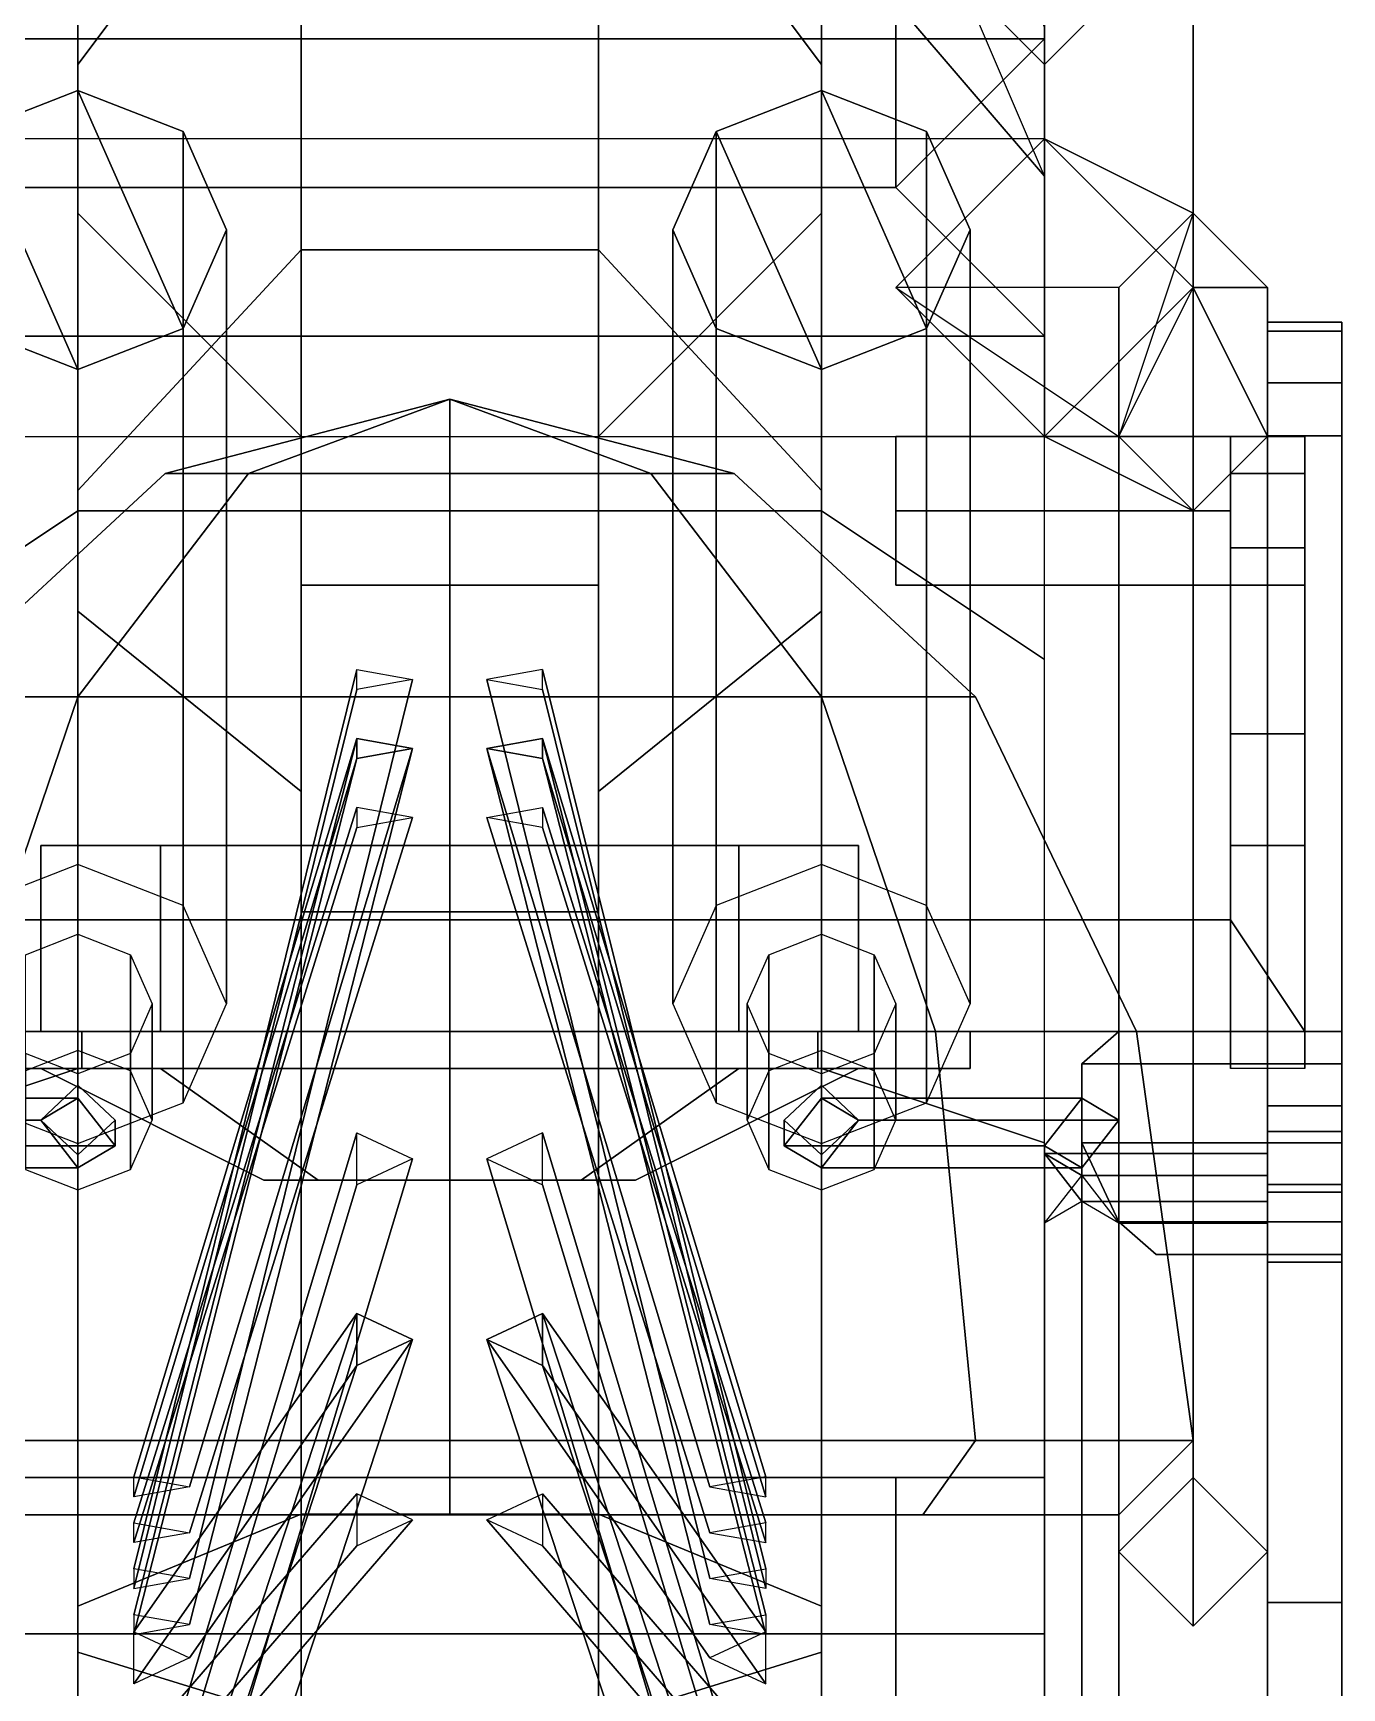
# Model space of a CAD drawing. Header units: millimetres. Extents: x -0.4 to 1.4, y -1.1 to 10.8.
# Drawn here: x -0.056 to 0.12, y -0.6483 to -0.4258 of the extents above; entities that cross this region are included whole.
import ezdxf

# ---------------------------------------------------------------- set-up
doc = ezdxf.new("R2010")
doc.units = ezdxf.units.MM
doc.layers.add('wheels', color=2, linetype='Continuous')

msp = doc.modelspace()

# ---------------------------------------------------------------- linework, layer by layer
for points in [[(-0.05, -0.355, 0.235), (-0.05, -0.375, 0.18), (-0.08, -0.445, 0.225), (-0.08, -0.425, 0.27)], [(0.05, -0.375, 0.18), (0.05, -0.355, 0.235), (0.08, -0.425, 0.27), (0.08, -0.445, 0.225)], [(-0.05, -0.41, 0.525), (-0.05, -0.365, 0.445), (-0.08, -0.415, 0.445), (-0.08, -0.445, 0.515)], [(0.05, -0.365, 0.445), (0.05, -0.41, 0.525), (0.08, -0.445, 0.515), (0.08, -0.415, 0.445)], [(0.08, -0.42654, 0.825), (0.06, -0.44654, 0.825), (0.06, -0.41, 0.92), (0.08, -0.39, 0.92)], [(0.06, -0.41, 0.92), (0.08, -0.43, 0.92), (0.1, -0.41, 0.92), (0.08, -0.39, 0.92)], [(0.1, -0.46, 0.79), (0.08, -0.44, 0.79), (0.08, -0.39, 0.92), (0.1, -0.41, 0.92)], [(-0.05, -0.49, 0.61), (-0.05, -0.41, 0.525), (-0.08, -0.445, 0.515), (-0.08, -0.51, 0.59)], [(-0.05, -0.41, 0.525), (-0.05, -0.49, 0.61), (0.05, -0.49, 0.61), (0.05, -0.41, 0.525)], [(0.05, -0.41, 0.525), (0.05, -0.49, 0.61), (0.08, -0.51, 0.59), (0.08, -0.445, 0.515)], [(0.06, -0.44654, 0.825), (0.08, -0.46654, 0.825), (0.08, -0.43, 0.92), (0.06, -0.41, 0.92)], [(0.08, -0.48, 0.79), (0.1, -0.46, 0.79), (0.1, -0.41, 0.92), (0.08, -0.43, 0.92)], [(-0.08, -0.42654, 0.825), (-0.06, -0.44654, 0.825), (0.06, -0.44654, 0.825), (0.08, -0.42654, 0.825)], [(-0.08, -0.44, 0.79), (-0.08, -0.42654, 0.825), (0.08, -0.42654, 0.825), (0.08, -0.44, 0.79)], [(-0.05, -0.53757, 0.67681), (-0.06414, -0.54306, 0.67885), (-0.06414, -0.43898, 0.96021), (-0.05, -0.43348, 0.95818)], [(-0.06414, -0.43898, 0.96021), (-0.05, -0.471, 0.97206), (-0.03586, -0.46551, 0.97003), (-0.05, -0.43348, 0.95818)], [(-0.03586, -0.54306, 0.67885), (-0.05, -0.53757, 0.67681), (-0.05, -0.43348, 0.95818), (-0.03586, -0.43898, 0.96021)], [(-0.05, -0.43348, 0.95818), (-0.03586, -0.46551, 0.97003), (-0.03, -0.45224, 0.96512), (-0.03586, -0.43898, 0.96021)], [(0.05, -0.53757, 0.67681), (0.03586, -0.54306, 0.67885), (0.03586, -0.43898, 0.96021), (0.05, -0.43348, 0.95818)], [(0.03586, -0.43898, 0.96021), (0.05, -0.471, 0.97206), (0.06414, -0.46551, 0.97003), (0.05, -0.43348, 0.95818)], [(0.06414, -0.54306, 0.67885), (0.05, -0.53757, 0.67681), (0.05, -0.43348, 0.95818), (0.06414, -0.43898, 0.96021)], [(0.05, -0.43348, 0.95818), (0.06414, -0.46551, 0.97003), (0.07, -0.45224, 0.96512), (0.06414, -0.43898, 0.96021)], [(-0.07, -0.45224, 0.96512), (-0.06414, -0.46551, 0.97003), (-0.05, -0.471, 0.97206), (-0.06414, -0.43898, 0.96021)], [(-0.03, -0.55632, 0.68375), (-0.03586, -0.54306, 0.67885), (-0.03586, -0.43898, 0.96021), (-0.03, -0.45224, 0.96512)], [(0.03586, -0.54306, 0.67885), (0.03, -0.55632, 0.68375), (0.03, -0.45224, 0.96512), (0.03586, -0.43898, 0.96021)], [(0.03, -0.45224, 0.96512), (0.03586, -0.46551, 0.97003), (0.05, -0.471, 0.97206), (0.03586, -0.43898, 0.96021)], [(0.1, -0.45, 0.75), (0.09, -0.46, 0.76), (0.06, -0.46, 0.79), (0.08, -0.44, 0.79)], [(0.07, -0.55632, 0.68375), (0.06414, -0.54306, 0.67885), (0.06414, -0.43898, 0.96021), (0.07, -0.45224, 0.96512)], [(0.11, -0.46, 0.76), (0.1, -0.45, 0.75), (0.08, -0.44, 0.79), (0.1, -0.46, 0.79)], [(-0.06, -0.44654, 0.825), (-0.08, -0.46654, 0.825), (0.08, -0.46654, 0.825), (0.06, -0.44654, 0.825)], [(0.1, -0.62, 0.3), (0.09, -0.63, 0.3), (0.09, -0.46, 0.76), (0.1, -0.45, 0.75)], [(0.1, -0.45, 0.75), (0.09, -0.48, 0.77), (0.09, -0.48, 0.77), (0.1, -0.46, 0.79)], [(0.11, -0.63, 0.3), (0.1, -0.62, 0.3), (0.1, -0.45, 0.75), (0.11, -0.46, 0.76)], [(-0.03586, -0.56959, 0.68866), (-0.03, -0.55632, 0.68375), (-0.03, -0.45224, 0.96512), (-0.03586, -0.46551, 0.97003)], [(0.03, -0.55632, 0.68375), (0.03586, -0.56959, 0.68866), (0.03586, -0.46551, 0.97003), (0.03, -0.45224, 0.96512)], [(0.06414, -0.56959, 0.68866), (0.07, -0.55632, 0.68375), (0.07, -0.45224, 0.96512), (0.06414, -0.46551, 0.97003)], [(0.09, -0.48, 0.77), (0.1, -0.49, 0.77), (0.08, -0.48, 0.79), (0.06, -0.46, 0.79)], [(0.1, -0.49, 0.77), (0.11, -0.48, 0.77), (0.1, -0.46, 0.79), (0.08, -0.48, 0.79)], [(0.09, -0.63, 0.3), (0.09, -0.63, 0.3), (0.09, -0.48, 0.77), (0.09, -0.46, 0.76)], [(0.11, -0.48, 0.77), (0.11, -0.46, 0.76), (0.1, -0.46, 0.79)], [(0.11, -0.63, 0.3), (0.11, -0.63, 0.3), (0.11, -0.46, 0.76), (0.11, -0.48, 0.77)], [(0.11, -0.46587, 0.74092), (0.12, -0.46587, 0.74092), (0.12, -0.46465, 0.72981), (0.11, -0.46465, 0.72981)], [(0.11, -0.46465, 0.72981), (0.12, -0.46465, 0.72981), (0.12, -0.47281, 0.72217), (0.11, -0.47281, 0.72217)], [(0.11, -0.46587, 0.74092), (0.11, -0.46465, 0.72981), (0.11, -0.47281, 0.72217), (0.11, -0.47994, 0.74613)], [(0.12, -0.46587, 0.74092), (0.12, -0.47994, 0.74613), (0.12, -0.47281, 0.72217), (0.12, -0.46465, 0.72981)], [(-0.08, -0.46654, 0.825), (-0.08, -0.48, 0.79), (0.08, -0.48, 0.79), (0.08, -0.46654, 0.825)], [(-0.06414, -0.56959, 0.68866), (-0.05, -0.57508, 0.69069), (-0.05, -0.471, 0.97206), (-0.06414, -0.46551, 0.97003)], [(-0.05, -0.57508, 0.69069), (-0.03586, -0.56959, 0.68866), (-0.03586, -0.46551, 0.97003), (-0.05, -0.471, 0.97206)], [(0.03586, -0.56959, 0.68866), (0.05, -0.57508, 0.69069), (0.05, -0.471, 0.97206), (0.03586, -0.46551, 0.97003)], [(0.05, -0.57508, 0.69069), (0.06414, -0.56959, 0.68866), (0.06414, -0.46551, 0.97003), (0.05, -0.471, 0.97206)], [(0.11, -0.47994, 0.74613), (0.12, -0.47994, 0.74613), (0.12, -0.46587, 0.74092), (0.11, -0.46587, 0.74092)], [(0.11, -0.47281, 0.72217), (0.12, -0.47281, 0.72217), (0.12, -0.6368, 0.68039), (0.11, -0.6368, 0.68039)], [(0.11, -0.47994, 0.74613), (0.11, -0.47281, 0.72217), (0.11, -0.6368, 0.68039), (0.11, -0.66592, 0.71896)], [(0.12, -0.47994, 0.74613), (0.12, -0.66592, 0.71896), (0.12, -0.6368, 0.68039), (0.12, -0.47281, 0.72217)], [(0, -0.475, 1), (-0.03827, -0.485, 1), (-0.02706, -0.485, 1.02706), (0, -0.475, 1)], [(0, -0.475, 1), (-0.02706, -0.485, 0.97294), (-0.03827, -0.485, 1), (0, -0.475, 1)], [(0, -0.475, 1), (-0.02706, -0.485, 1.02706), (0, -0.485, 1.03827), (0, -0.475, 1)], [(0, -0.475, 1), (0, -0.485, 0.96173), (-0.02706, -0.485, 0.97294), (0, -0.475, 1)], [(0, -0.475, 1), (0, -0.485, 1.03827), (0.02706, -0.485, 1.02706), (0, -0.475, 1)], [(0, -0.475, 1), (0.02706, -0.485, 1.02706), (0.03827, -0.485, 1), (0, -0.475, 1)], [(0, -0.475, 1), (0.03827, -0.485, 1), (0.02706, -0.485, 0.97294), (0, -0.475, 1)], [(0, -0.475, 1), (0.02706, -0.485, 0.97294), (0, -0.485, 0.96173), (0, -0.475, 1)], [(0.105, -0.49, 0.855), (0.105, -0.48, 0.845), (0.06, -0.48, 0.845), (0.06, -0.49, 0.855)], [(0.105, -0.48, 0.845), (0.105, -0.49, 0.835), (0.06, -0.49, 0.835), (0.06, -0.48, 0.845)], [(0.09, -0.63, 0.3), (0.1, -0.64, 0.3), (0.1, -0.49, 0.77), (0.09, -0.48, 0.77)], [(0.1, -0.64, 0.3), (0.11, -0.63, 0.3), (0.11, -0.48, 0.77), (0.1, -0.49, 0.77)], [(0.115, -0.48, 0.855), (0.105, -0.48, 0.855), (0.105, -0.485, 0.86), (0.115, -0.485, 0.86)], [(0.115, -0.48, 0.84), (0.105, -0.48, 0.84), (0.105, -0.48, 0.855), (0.115, -0.48, 0.855)], [(0.115, -0.485, 0.835), (0.105, -0.485, 0.835), (0.105, -0.48, 0.84), (0.115, -0.48, 0.84)], [(0.105, -0.48, 0.855), (0.105, -0.48, 0.84), (0.105, -0.485, 0.835), (0.105, -0.485, 0.86)], [(0.11, -0.66592, 0.71896), (0.12, -0.66592, 0.71896), (0.12, -0.47994, 0.74613), (0.11, -0.47994, 0.74613)], [(0.115, -0.48, 0.84), (0.115, -0.48, 0.855), (0.115, -0.485, 0.86), (0.115, -0.485, 0.835)], [(-0.03827, -0.485, 1), (-0.07071, -0.515, 1), (-0.05, -0.515, 1.05), (-0.02706, -0.485, 1.02706)], [(-0.02706, -0.485, 0.97294), (-0.05, -0.515, 0.95), (-0.07071, -0.515, 1), (-0.03827, -0.485, 1)], [(-0.02706, -0.485, 1.02706), (-0.05, -0.515, 1.05), (0, -0.515, 1.07071), (0, -0.485, 1.03827)], [(0, -0.485, 0.96173), (0, -0.515, 0.92929), (-0.05, -0.515, 0.95), (-0.02706, -0.485, 0.97294)], [(0, -0.485, 1.03827), (0, -0.515, 1.07071), (0.05, -0.515, 1.05), (0.02706, -0.485, 1.02706)], [(0.02706, -0.485, 0.97294), (0.05, -0.515, 0.95), (0, -0.515, 0.92929), (0, -0.485, 0.96173)], [(0.02706, -0.485, 1.02706), (0.05, -0.515, 1.05), (0.07071, -0.515, 1), (0.03827, -0.485, 1)], [(0.03827, -0.485, 1), (0.07071, -0.515, 1), (0.05, -0.515, 0.95), (0.02706, -0.485, 0.97294)], [(0.105, -0.545, 0.855), (0.105, -0.5, 0.855), (0.105, -0.485, 0.835), (0.105, -0.545, 0.835)], [(0.115, -0.485, 0.86), (0.105, -0.485, 0.86), (0.105, -0.495, 0.86), (0.115, -0.495, 0.86)], [(0.105, -0.485, 0.86), (0.105, -0.485, 0.835), (0.105, -0.5, 0.855), (0.105, -0.495, 0.86)], [(0.115, -0.5, 0.855), (0.115, -0.56, 0.855), (0.115, -0.56, 0.835), (0.115, -0.485, 0.835)], [(0.115, -0.485, 0.835), (0.115, -0.485, 0.86), (0.115, -0.495, 0.86), (0.115, -0.5, 0.855)], [(-0.05, -0.565, 0.655), (-0.05, -0.49, 0.61), (-0.08, -0.51, 0.59), (-0.08, -0.575, 0.635)], [(-0.05, -0.49, 0.61), (-0.05, -0.565, 0.655), (0.05, -0.565, 0.655), (0.05, -0.49, 0.61)], [(0.05, -0.49, 0.61), (0.05, -0.565, 0.655), (0.08, -0.575, 0.635), (0.08, -0.51, 0.59)], [(0.105, -0.5, 0.845), (0.105, -0.49, 0.855), (0.06, -0.49, 0.855), (0.06, -0.5, 0.845)], [(0.105, -0.49, 0.835), (0.105, -0.5, 0.845), (0.06, -0.5, 0.845), (0.06, -0.49, 0.835)], [(0.115, -0.495, 0.86), (0.105, -0.495, 0.86), (0.105, -0.5, 0.855), (0.115, -0.5, 0.855)], [(0.115, -0.5, 0.855), (0.105, -0.5, 0.855), (0.105, -0.52, 0.855), (0.115, -0.52, 0.855)], [(-0.07071, -0.515, 1), (-0.09239, -0.56, 1), (-0.06533, -0.56, 1.06533), (-0.05, -0.515, 1.05)], [(-0.05, -0.515, 0.95), (-0.06533, -0.56, 0.93467), (-0.09239, -0.56, 1), (-0.07071, -0.515, 1)], [(-0.05, -0.515, 1.05), (-0.06533, -0.56, 1.06533), (0, -0.56, 1.09239), (0, -0.515, 1.07071)], [(0, -0.515, 0.92929), (0, -0.56, 0.90761), (-0.06533, -0.56, 0.93467), (-0.05, -0.515, 0.95)], [(0, -0.515, 1.07071), (0, -0.56, 1.09239), (0.06533, -0.56, 1.06533), (0.05, -0.515, 1.05)], [(0.05, -0.515, 0.95), (0.06533, -0.56, 0.93467), (0, -0.56, 0.90761), (0, -0.515, 0.92929)], [(0.05, -0.515, 1.05), (0.06533, -0.56, 1.06533), (0.09239, -0.56, 1), (0.07071, -0.515, 1)], [(0.07071, -0.515, 1), (0.09239, -0.56, 1), (0.06533, -0.56, 0.93467), (0.05, -0.515, 0.95)], [(0.105, -0.56, 1), (0.115, -0.56, 1), (0.115, -0.52, 0.855), (0.105, -0.52, 0.855)], [(0.105, -0.565, 0.99), (0.105, -0.56, 1), (0.105, -0.52, 0.855), (0.105, -0.535, 0.855)], [(0.115, -0.56, 1), (0.115, -0.565, 0.99), (0.115, -0.535, 0.855), (0.115, -0.52, 0.855)], [(-0.03889, -0.535, 0.86389), (-0.055, -0.535, 0.825), (-0.055, -0.56, 0.825), (-0.03889, -0.56, 0.86389)], [(-0.055, -0.535, 0.825), (-0.03889, -0.535, 0.78611), (-0.03889, -0.56, 0.78611), (-0.055, -0.56, 0.825)], [(0.03889, -0.535, 0.86389), (-0.055, -0.535, 0.825), (-0.03889, -0.535, 0.86389), (0, -0.535, 0.88)], [(0.055, -0.535, 0.825), (-0.03889, -0.535, 0.78611), (-0.055, -0.535, 0.825), (0.03889, -0.535, 0.86389)], [(0, -0.535, 0.88), (-0.03889, -0.535, 0.86389), (-0.03889, -0.56, 0.86389), (0, -0.56, 0.88)], [(-0.03889, -0.535, 0.78611), (0, -0.535, 0.77), (0, -0.56, 0.77), (-0.03889, -0.56, 0.78611)], [(0.03889, -0.535, 0.78611), (0, -0.535, 0.77), (-0.03889, -0.535, 0.78611), (0.055, -0.535, 0.825)], [(0.03889, -0.535, 0.86389), (0, -0.535, 0.88), (0, -0.56, 0.88), (0.03889, -0.56, 0.86389)], [(0, -0.535, 0.77), (0.03889, -0.535, 0.78611), (0.03889, -0.56, 0.78611), (0, -0.56, 0.77)], [(0.055, -0.535, 0.825), (0.03889, -0.535, 0.86389), (0.03889, -0.56, 0.86389), (0.055, -0.56, 0.825)], [(0.03889, -0.535, 0.78611), (0.055, -0.535, 0.825), (0.055, -0.56, 0.825), (0.03889, -0.56, 0.78611)], [(0.115, -0.565, 0.99), (0.105, -0.565, 0.99), (0.105, -0.535, 0.855), (0.115, -0.535, 0.855)], [(0.115, -0.535, 0.855), (0.105, -0.535, 0.855), (0.105, -0.545, 0.855), (0.115, -0.56, 0.855)], [(0.105, -0.545, 0.855), (-0.105, -0.545, 0.855), (-0.115, -0.56, 0.855), (0.115, -0.56, 0.855)], [(-0.105, -0.545, 0.855), (0.105, -0.545, 0.855), (0.105, -0.545, 0.835), (-0.105, -0.545, 0.835)], [(-0.05, -0.56256, 0.63808), (-0.05707, -0.5653, 0.6391), (-0.05707, -0.54969, 0.6813), (-0.05, -0.54694, 0.68028)], [(-0.04293, -0.5653, 0.6391), (-0.05, -0.56256, 0.63808), (-0.05, -0.54694, 0.68028), (-0.04293, -0.54969, 0.6813)], [(0.05, -0.56256, 0.63808), (0.04293, -0.5653, 0.6391), (0.04293, -0.54969, 0.6813), (0.05, -0.54694, 0.68028)], [(0.05707, -0.5653, 0.6391), (0.05, -0.56256, 0.63808), (0.05, -0.54694, 0.68028), (0.05707, -0.54969, 0.6813)], [(-0.04, -0.57194, 0.64155), (-0.04293, -0.5653, 0.6391), (-0.04293, -0.54969, 0.6813), (-0.04, -0.55632, 0.68375)], [(0.04293, -0.5653, 0.6391), (0.04, -0.57194, 0.64155), (0.04, -0.55632, 0.68375), (0.04293, -0.54969, 0.6813)], [(0.06, -0.57194, 0.64155), (0.05707, -0.5653, 0.6391), (0.05707, -0.54969, 0.6813), (0.06, -0.55632, 0.68375)], [(-0.04293, -0.57857, 0.644), (-0.04, -0.57194, 0.64155), (-0.04, -0.55632, 0.68375), (-0.04293, -0.56296, 0.68621)], [(0.04, -0.57194, 0.64155), (0.04293, -0.57857, 0.644), (0.04293, -0.56296, 0.68621), (0.04, -0.55632, 0.68375)], [(0.05707, -0.57857, 0.644), (0.06, -0.57194, 0.64155), (0.06, -0.55632, 0.68375), (0.05707, -0.56296, 0.68621)], [(0.115, -0.56, 0.855), (-0.115, -0.56, 0.855), (-0.115, -0.56, 0.835), (0.115, -0.56, 0.835)], [(-0.06533, -0.56, 1.06533), (-0.07071, -0.615, 1.07071), (0, -0.615, 1.1), (0, -0.56, 1.09239)], [(0, -0.56, 0.90761), (0, -0.615, 0.9), (-0.07071, -0.615, 0.92929), (-0.06533, -0.56, 0.93467)], [(-0.0495, -0.56, 0.8745), (-0.07, -0.56, 0.825), (-0.07, -0.565, 0.825), (-0.0495, -0.565, 0.8745)], [(-0.07, -0.56, 0.825), (-0.0495, -0.56, 0.7755), (-0.0495, -0.565, 0.7755), (-0.07, -0.565, 0.825)], [(-0.03889, -0.56, 0.86389), (-0.055, -0.56, 0.825), (-0.07, -0.56, 0.825), (-0.0495, -0.56, 0.8745)], [(-0.055, -0.56, 0.825), (-0.03889, -0.56, 0.78611), (-0.0495, -0.56, 0.7755), (-0.07, -0.56, 0.825)], [(0, -0.56, 0.895), (-0.0495, -0.56, 0.8745), (-0.0495, -0.565, 0.8745), (0, -0.565, 0.895)], [(-0.0495, -0.56, 0.7755), (0, -0.56, 0.755), (0, -0.565, 0.755), (-0.0495, -0.565, 0.7755)], [(0, -0.56, 0.88), (-0.03889, -0.56, 0.86389), (-0.0495, -0.56, 0.8745), (0, -0.56, 0.895)], [(-0.03889, -0.56, 0.78611), (0, -0.56, 0.77), (0, -0.56, 0.755), (-0.0495, -0.56, 0.7755)], [(0, -0.56, 1.09239), (0, -0.615, 1.1), (0.07071, -0.615, 1.07071), (0.06533, -0.56, 1.06533)], [(0.06533, -0.56, 0.93467), (0.07071, -0.615, 0.92929), (0, -0.615, 0.9), (0, -0.56, 0.90761)], [(0.0495, -0.56, 0.8745), (0, -0.56, 0.895), (0, -0.565, 0.895), (0.0495, -0.565, 0.8745)], [(0, -0.56, 0.755), (0.0495, -0.56, 0.7755), (0.0495, -0.565, 0.7755), (0, -0.565, 0.755)], [(0, -0.56, 0.77), (0.03889, -0.56, 0.78611), (0.0495, -0.56, 0.7755), (0, -0.56, 0.755)], [(0.03889, -0.56, 0.86389), (0, -0.56, 0.88), (0, -0.56, 0.895), (0.0495, -0.56, 0.8745)], [(0.03889, -0.56, 0.78611), (0.055, -0.56, 0.825), (0.07, -0.56, 0.825), (0.0495, -0.56, 0.7755)], [(0.055, -0.56, 0.825), (0.03889, -0.56, 0.86389), (0.0495, -0.56, 0.8745), (0.07, -0.56, 0.825)], [(0.07, -0.56, 0.825), (0.0495, -0.56, 0.8745), (0.0495, -0.565, 0.8745), (0.07, -0.565, 0.825)], [(0.0495, -0.56, 0.7755), (0.07, -0.56, 0.825), (0.07, -0.565, 0.825), (0.0495, -0.565, 0.7755)], [(0.06533, -0.56, 1.06533), (0.07071, -0.615, 1.07071), (0.1, -0.615, 1), (0.09239, -0.56, 1)], [(0.09239, -0.56, 1), (0.1, -0.615, 1), (0.07071, -0.615, 0.92929), (0.06533, -0.56, 0.93467)], [(0.12, -0.56439, 1.01061), (0.12, -0.56, 1), (0.09, -0.56, 1), (0.085, -0.56439, 1.01061)], [(0.12, -0.56, 1), (0.12, -0.56439, 0.98939), (0.085, -0.56439, 0.98939), (0.09, -0.56, 1)], [(0.12, -0.58561, 0.98939), (0.12, -0.56, 1), (0.12, -0.56439, 1.01061), (0.12, -0.59, 1)], [(0.12, -0.575, 0.985), (0.12, -0.56439, 0.98939), (0.12, -0.56, 1), (0.12, -0.58561, 0.98939)], [(-0.05707, -0.57857, 0.644), (-0.05, -0.58131, 0.64502), (-0.05, -0.5657, 0.68722), (-0.05707, -0.56296, 0.68621)], [(-0.05, -0.58131, 0.64502), (-0.04293, -0.57857, 0.644), (-0.04293, -0.56296, 0.68621), (-0.05, -0.5657, 0.68722)], [(0.04293, -0.57857, 0.644), (0.05, -0.58131, 0.64502), (0.05, -0.5657, 0.68722), (0.04293, -0.56296, 0.68621)], [(0.05, -0.58131, 0.64502), (0.05707, -0.57857, 0.644), (0.05707, -0.56296, 0.68621), (0.05, -0.5657, 0.68722)], [(-0.05, -0.665, 0.685), (-0.05, -0.565, 0.655), (-0.08, -0.575, 0.635), (-0.08, -0.665, 0.665)], [(-0.0495, -0.565, 0.8745), (-0.07, -0.565, 0.825), (-0.055, -0.565, 0.825), (-0.03889, -0.565, 0.86389)], [(-0.07, -0.565, 0.825), (-0.0495, -0.565, 0.7755), (-0.03889, -0.565, 0.78611), (-0.055, -0.565, 0.825)], [(-0.03889, -0.565, 0.86389), (-0.055, -0.565, 0.825), (-0.025, -0.58, 0.825), (-0.01768, -0.58, 0.84268)], [(-0.055, -0.565, 0.825), (-0.03889, -0.565, 0.78611), (-0.01768, -0.58, 0.80732), (-0.025, -0.58, 0.825)], [(-0.05, -0.565, 0.655), (-0.05, -0.665, 0.685), (0.05, -0.665, 0.685), (0.05, -0.565, 0.655)], [(0, -0.565, 0.895), (-0.0495, -0.565, 0.8745), (-0.03889, -0.565, 0.86389), (0, -0.565, 0.88)], [(-0.0495, -0.565, 0.7755), (0, -0.565, 0.755), (0, -0.565, 0.77), (-0.03889, -0.565, 0.78611)], [(0, -0.565, 0.88), (-0.03889, -0.565, 0.86389), (-0.01768, -0.58, 0.84268), (0, -0.58, 0.85)], [(-0.03889, -0.565, 0.78611), (0, -0.565, 0.77), (0, -0.58, 0.8), (-0.01768, -0.58, 0.80732)], [(0.03889, -0.565, 0.86389), (0, -0.565, 0.88), (0, -0.58, 0.85), (0.01768, -0.58, 0.84268)], [(0, -0.565, 0.77), (0.03889, -0.565, 0.78611), (0.01768, -0.58, 0.80732), (0, -0.58, 0.8)], [(0, -0.565, 0.755), (0.0495, -0.565, 0.7755), (0.03889, -0.565, 0.78611), (0, -0.565, 0.77)], [(0.0495, -0.565, 0.8745), (0, -0.565, 0.895), (0, -0.565, 0.88), (0.03889, -0.565, 0.86389)], [(0.055, -0.565, 0.825), (0.03889, -0.565, 0.86389), (0.01768, -0.58, 0.84268), (0.025, -0.58, 0.825)], [(0.03889, -0.565, 0.78611), (0.055, -0.565, 0.825), (0.025, -0.58, 0.825), (0.01768, -0.58, 0.80732)], [(0.0495, -0.565, 0.7755), (0.07, -0.565, 0.825), (0.055, -0.565, 0.825), (0.03889, -0.565, 0.78611)], [(0.07, -0.565, 0.825), (0.0495, -0.565, 0.8745), (0.03889, -0.565, 0.86389), (0.055, -0.565, 0.825)], [(0.05, -0.565, 0.655), (0.05, -0.665, 0.685), (0.08, -0.665, 0.665), (0.08, -0.575, 0.635)], [(0.12, -0.575, 1.015), (0.12, -0.56439, 1.01061), (0.085, -0.56439, 1.01061), (0.085, -0.575, 1.015)], [(0.12, -0.56439, 0.98939), (0.12, -0.575, 0.985), (0.085, -0.575, 0.985), (0.085, -0.56439, 0.98939)], [(0.12, -0.59, 1), (0.12, -0.56439, 1.01061), (0.12, -0.575, 1.015), (0.12, -0.58561, 1.01061)], [(-0.05, -0.56898, 0.63512), (-0.055, -0.57194, 0.64155), (-0.055, -0.57194, 0.64155), (-0.05, -0.56725, 0.63981)], [(-0.045, -0.5754, 0.63217), (-0.05, -0.56898, 0.63512), (-0.05, -0.56725, 0.63981), (-0.045, -0.57194, 0.64155)], [(0.05, -0.56898, 0.63512), (0.045, -0.5754, 0.63217), (0.045, -0.57194, 0.64155), (0.05, -0.56725, 0.63981)], [(0.055, -0.57194, 0.64155), (0.05, -0.56898, 0.63512), (0.05, -0.56725, 0.63981), (0.055, -0.57194, 0.64155)], [(-0.055, -0.57194, 0.64155), (-0.05, -0.56898, 0.63512), (-0.085, -0.56898, 0.63512), (-0.09, -0.57194, 0.64155)], [(-0.05, -0.56898, 0.63512), (-0.045, -0.5754, 0.63217), (-0.08, -0.5754, 0.63217), (-0.085, -0.56898, 0.63512)], [(0.045, -0.5754, 0.63217), (0.05, -0.56898, 0.63512), (0.085, -0.56898, 0.63512), (0.08, -0.5754, 0.63217)], [(0.05, -0.56898, 0.63512), (0.055, -0.57194, 0.64155), (0.09, -0.57194, 0.64155), (0.085, -0.56898, 0.63512)], [(0.085, -0.68, 0.335), (0.08, -0.68469, 0.33673), (0.08, -0.5754, 0.63217), (0.085, -0.56898, 0.63512)], [(0.09, -0.68469, 0.33673), (0.085, -0.68, 0.335), (0.085, -0.56898, 0.63512), (0.09, -0.57194, 0.64155)], [(0.11, -0.58061, 0.6181), (0.12, -0.58061, 0.6181), (0.12, -0.57001, 0.60352), (0.11, -0.57001, 0.60352)], [(0.11, -0.67041, 0.67798), (0.11, -0.58061, 0.6181), (0.11, -0.57001, 0.60352), (0.11, -0.59102, 0.58996)], [(0.11, -0.57001, 0.60352), (0.12, -0.57001, 0.60352), (0.12, -0.57348, 0.59414), (0.11, -0.57348, 0.59414)], [(0.11, -0.59102, 0.58996), (0.11, -0.57001, 0.60352), (0.11, -0.57348, 0.59414), (0.11, -0.58164, 0.5865)], [(0.12, -0.67041, 0.67798), (0.12, -0.59102, 0.58996), (0.12, -0.57001, 0.60352), (0.12, -0.58061, 0.6181)], [(0.12, -0.59102, 0.58996), (0.12, -0.58164, 0.5865), (0.12, -0.57348, 0.59414), (0.12, -0.57001, 0.60352)], [(-0.05, -0.57836, 0.63859), (-0.055, -0.57194, 0.64155), (-0.09, -0.57194, 0.64155), (-0.085, -0.57836, 0.63859)], [(-0.055, -0.57194, 0.64155), (-0.05, -0.57836, 0.63859), (-0.05, -0.57662, 0.64328), (-0.055, -0.57194, 0.64155)], [(-0.05, -0.57836, 0.63859), (-0.045, -0.5754, 0.63217), (-0.045, -0.57194, 0.64155), (-0.05, -0.57662, 0.64328)], [(0.045, -0.5754, 0.63217), (0.05, -0.57836, 0.63859), (0.05, -0.57662, 0.64328), (0.045, -0.57194, 0.64155)], [(0.055, -0.57194, 0.64155), (0.05, -0.57836, 0.63859), (0.085, -0.57836, 0.63859), (0.09, -0.57194, 0.64155)], [(0.05, -0.57836, 0.63859), (0.055, -0.57194, 0.64155), (0.055, -0.57194, 0.64155), (0.05, -0.57662, 0.64328)], [(0.085, -0.68938, 0.33847), (0.09, -0.68469, 0.33673), (0.09, -0.57194, 0.64155), (0.085, -0.57836, 0.63859)], [(0.11, -0.57348, 0.59414), (0.12, -0.57348, 0.59414), (0.12, -0.58164, 0.5865), (0.11, -0.58164, 0.5865)], [(-0.045, -0.5754, 0.63217), (-0.05, -0.57836, 0.63859), (-0.085, -0.57836, 0.63859), (-0.08, -0.5754, 0.63217)], [(0.05, -0.57836, 0.63859), (0.045, -0.5754, 0.63217), (0.08, -0.5754, 0.63217), (0.085, -0.57836, 0.63859)], [(0.08, -0.68469, 0.33673), (0.085, -0.68938, 0.33847), (0.085, -0.57836, 0.63859), (0.08, -0.5754, 0.63217)], [(0.12, -0.58561, 1.01061), (0.12, -0.575, 1.015), (0.085, -0.575, 1.015), (0.09, -0.58561, 1.01061)], [(0.12, -0.575, 0.985), (0.12, -0.58561, 0.98939), (0.09, -0.58561, 0.98939), (0.085, -0.575, 0.985)], [(0.08, -0.57643, 0.60056), (0.085, -0.57939, 0.60699), (0.11, -0.57939, 0.60699), (0.11, -0.57643, 0.60056)], [(0.085, -0.58286, 0.59761), (0.08, -0.57643, 0.60056), (0.11, -0.57643, 0.60056), (0.11, -0.58286, 0.59761)], [(0.08, -0.57643, 0.60056), (0.085, -0.58286, 0.59761), (0.085, -0.58286, 0.59761), (0.08, -0.58581, 0.60403)], [(0.085, -0.57939, 0.60699), (0.08, -0.57643, 0.60056), (0.08, -0.58581, 0.60403), (0.085, -0.57939, 0.60699)], [(0, -0.58, 0.85), (-0.01768, -0.58, 0.84268), (-0.025, -0.58, 0.825), (0.01768, -0.58, 0.84268)], [(0.01768, -0.58, 0.84268), (-0.025, -0.58, 0.825), (-0.01768, -0.58, 0.80732), (0.025, -0.58, 0.825)], [(0.025, -0.58, 0.825), (-0.01768, -0.58, 0.80732), (0, -0.58, 0.8), (0.01768, -0.58, 0.80732)], [(0.085, -0.57939, 0.60699), (0.09, -0.58581, 0.60403), (0.11, -0.58581, 0.60403), (0.11, -0.57939, 0.60699)], [(0.11, -0.6368, 0.68039), (0.12, -0.6368, 0.68039), (0.12, -0.58061, 0.6181), (0.11, -0.58061, 0.6181)], [(0.11, -0.68101, 0.69256), (0.11, -0.6368, 0.68039), (0.11, -0.58061, 0.6181), (0.11, -0.67041, 0.67798)], [(0.12, -0.68101, 0.69256), (0.12, -0.67041, 0.67798), (0.12, -0.58061, 0.6181), (0.12, -0.6368, 0.68039)], [(0.09, -0.58581, 0.60403), (0.085, -0.58286, 0.59761), (0.11, -0.58286, 0.59761), (0.11, -0.58581, 0.60403)], [(0.11, -0.58164, 0.5865), (0.12, -0.58164, 0.5865), (0.12, -0.59102, 0.58996), (0.11, -0.59102, 0.58996)], [(0.12, -0.59, 1), (0.12, -0.58561, 1.01061), (0.09, -0.58561, 1.01061), (0.095, -0.59, 1)], [(0.12, -0.58561, 0.98939), (0.12, -0.59, 1), (0.095, -0.59, 1), (0.09, -0.58561, 0.98939)], [(0.11, -0.59102, 0.58996), (0.12, -0.59102, 0.58996), (0.12, -0.67041, 0.67798), (0.11, -0.67041, 0.67798)], [(0, -0.615, 1.1), (-0.07071, -0.615, 1.07071), (-0.06364, -0.625, 1.06364), (0, -0.625, 1.09)], [(-0.07071, -0.615, 0.92929), (0, -0.615, 0.9), (0, -0.625, 0.91), (-0.06364, -0.625, 0.93636)], [(0.07071, -0.615, 1.07071), (0, -0.615, 1.1), (0, -0.625, 1.09), (0.06364, -0.625, 1.06364)], [(0, -0.615, 0.9), (0.07071, -0.615, 0.92929), (0.06364, -0.625, 0.93636), (0, -0.625, 0.91)], [(0.1, -0.615, 1), (0.07071, -0.615, 1.07071), (0.06364, -0.625, 1.06364), (0.09, -0.625, 1)], [(0.07071, -0.615, 0.92929), (0.1, -0.615, 1), (0.09, -0.625, 1), (0.06364, -0.625, 0.93636)], [(0.06, -0.62, 0.34), (0.06, -0.64101, 0.40466), (0.08, -0.64101, 0.40466), (0.08, -0.62, 0.34)], [(0.06, -0.64101, 0.27534), (0.06, -0.62, 0.34), (0.08, -0.62, 0.34), (0.08, -0.64101, 0.27534)], [(0.08, -0.84, 0.34), (0.08, -0.62, 0.34), (0.08, -0.64101, 0.40466), (0.08, -0.81899, 0.40466)], [(0.08, -0.81899, 0.27534), (0.08, -0.64101, 0.27534), (0.08, -0.62, 0.34), (0.08, -0.84, 0.34)], [(0, -0.625, 1.09), (-0.06364, -0.625, 1.06364), (-0.09, -0.625, 1), (0.06364, -0.625, 1.06364)], [(0.06364, -0.625, 1.06364), (-0.09, -0.625, 1), (-0.06364, -0.625, 0.93636), (0.09, -0.625, 1)], [(0.09, -0.625, 1), (-0.06364, -0.625, 0.93636), (0, -0.625, 0.91), (0.06364, -0.625, 0.93636)], [(0.11, -0.66592, 0.71896), (0.11, -0.6368, 0.68039), (0.11, -0.68101, 0.69256), (0.11, -0.67581, 0.70663)], [(0.12, -0.66592, 0.71896), (0.12, -0.67581, 0.70663), (0.12, -0.68101, 0.69256), (0.12, -0.6368, 0.68039)], [(0.06, -0.64101, 0.40466), (0.06, -0.69601, 0.44462), (0.08, -0.69601, 0.44462), (0.08, -0.64101, 0.40466)], [(0.06, -0.69601, 0.23538), (0.06, -0.64101, 0.27534), (0.08, -0.64101, 0.27534), (0.08, -0.69601, 0.23538)], [(0.08, -0.81899, 0.40466), (0.08, -0.64101, 0.40466), (0.08, -0.69601, 0.44462), (0.08, -0.76399, 0.44462)], [(0.08, -0.76399, 0.23538), (0.08, -0.69601, 0.23538), (0.08, -0.64101, 0.27534), (0.08, -0.81899, 0.27534)]]:
    msp.add_3dface(points)
at = {"layer": 'wheels'}
for points in [[(-0.02, -0.45493, 0.53985), (-0.02, -0.39, 0.34), (-0.05, -0.43, 0.34), (-0.05, -0.48729, 0.51634)], [(-0.02, -0.39, 0.34), (-0.02, -0.45493, 0.14015), (-0.05, -0.48729, 0.16366), (-0.05, -0.43, 0.34)], [(0.02, -0.45493, 0.53985), (0.02, -0.39, 0.34), (-0.02, -0.39, 0.34), (-0.02, -0.45493, 0.53985)], [(0.02, -0.39, 0.34), (0.02, -0.45493, 0.14015), (-0.02, -0.45493, 0.14015), (-0.02, -0.39, 0.34)], [(0.02, -0.39, 0.34), (0.02, -0.45493, 0.53985), (0.05, -0.48729, 0.51634), (0.05, -0.43, 0.34)], [(0.02, -0.45493, 0.14015), (0.02, -0.39, 0.34), (0.05, -0.43, 0.34), (0.05, -0.48729, 0.16366)], [(-0.05, -0.48729, 0.51634), (-0.05, -0.43, 0.34), (-0.05, -0.45, 0.34), (-0.05, -0.50348, 0.50458)], [(-0.05, -0.43, 0.34), (-0.05, -0.48729, 0.16366), (-0.05, -0.50348, 0.17542), (-0.05, -0.45, 0.34)], [(0.05, -0.43, 0.34), (0.05, -0.48729, 0.51634), (0.05, -0.50348, 0.50458), (0.05, -0.45, 0.34)], [(0.05, -0.48729, 0.16366), (0.05, -0.43, 0.34), (0.05, -0.45, 0.34), (0.05, -0.50348, 0.17542)], [(-0.02, -0.48, 0.34), (-0.02, -0.52775, 0.48695), (-0.05, -0.50348, 0.50458), (-0.05, -0.45, 0.34)], [(-0.02, -0.52775, 0.19305), (-0.02, -0.48, 0.34), (-0.05, -0.45, 0.34), (-0.05, -0.50348, 0.17542)], [(0.02, -0.52775, 0.48695), (0.02, -0.48, 0.34), (0.05, -0.45, 0.34), (0.05, -0.50348, 0.50458)], [(0.02, -0.48, 0.34), (0.02, -0.52775, 0.19305), (0.05, -0.50348, 0.17542), (0.05, -0.45, 0.34)], [(-0.02, -0.45493, 0.14015), (-0.02, -0.62493, 0.01664), (-0.05, -0.63729, 0.05468), (-0.05, -0.48729, 0.16366)], [(-0.02, -0.62493, 0.66336), (-0.02, -0.45493, 0.53985), (-0.05, -0.48729, 0.51634), (-0.05, -0.63729, 0.62532)], [(0.02, -0.45493, 0.14015), (0.02, -0.62493, 0.01664), (-0.02, -0.62493, 0.01664), (-0.02, -0.45493, 0.14015)], [(0.02, -0.62493, 0.66336), (0.02, -0.45493, 0.53985), (-0.02, -0.45493, 0.53985), (-0.02, -0.62493, 0.66336)], [(0.02, -0.62493, 0.01664), (0.02, -0.45493, 0.14015), (0.05, -0.48729, 0.16366), (0.05, -0.63729, 0.05468)], [(0.02, -0.45493, 0.53985), (0.02, -0.62493, 0.66336), (0.05, -0.63729, 0.62532), (0.05, -0.48729, 0.51634)], [(-0.02, -0.52775, 0.48695), (-0.02, -0.48, 0.34), (-0.02, -0.5, 0.34), (-0.02, -0.54393, 0.47519)], [(-0.02, -0.48, 0.34), (-0.02, -0.52775, 0.19305), (-0.02, -0.54393, 0.20481), (-0.02, -0.5, 0.34)], [(0.02, -0.48, 0.34), (0.02, -0.52775, 0.48695), (0.02, -0.54393, 0.47519), (0.02, -0.5, 0.34)], [(0.02, -0.54393, 0.47519), (0.02, -0.5, 0.34), (0.02, -0.48, 0.34), (0.02, -0.52775, 0.48695)], [(0.02, -0.52775, 0.19305), (0.02, -0.48, 0.34), (0.02, -0.5, 0.34), (0.02, -0.54393, 0.20481)], [(0.02, -0.5, 0.34), (0.02, -0.54393, 0.20481), (0.02, -0.52775, 0.19305), (0.02, -0.48, 0.34)], [(-0.05, -0.48729, 0.16366), (-0.05, -0.63729, 0.05468), (-0.05, -0.64348, 0.0737), (-0.05, -0.50348, 0.17542)], [(-0.05, -0.63729, 0.62532), (-0.05, -0.48729, 0.51634), (-0.05, -0.50348, 0.50458), (-0.05, -0.64348, 0.6063)], [(0.05, -0.63729, 0.05468), (0.05, -0.48729, 0.16366), (0.05, -0.50348, 0.17542), (0.05, -0.64348, 0.0737)], [(0.05, -0.48729, 0.51634), (0.05, -0.63729, 0.62532), (0.05, -0.64348, 0.6063), (0.05, -0.50348, 0.50458)], [(0.02, -0.5, 0.34), (0.02, -0.54393, 0.47519), (-0.02, -0.54393, 0.47519), (-0.02, -0.5, 0.34)], [(0.02, -0.54393, 0.20481), (0.02, -0.5, 0.34), (-0.02, -0.5, 0.34), (-0.02, -0.54393, 0.20481)], [(-0.02, -0.65275, 0.10224), (-0.02, -0.52775, 0.19305), (-0.05, -0.50348, 0.17542), (-0.05, -0.64348, 0.0737)], [(-0.02, -0.52775, 0.48695), (-0.02, -0.65275, 0.57776), (-0.05, -0.64348, 0.6063), (-0.05, -0.50348, 0.50458)], [(0.02, -0.52775, 0.19305), (0.02, -0.65275, 0.10224), (0.05, -0.64348, 0.0737), (0.05, -0.50348, 0.17542)], [(0.02, -0.65275, 0.57776), (0.02, -0.52775, 0.48695), (0.05, -0.50348, 0.50458), (0.05, -0.64348, 0.6063)], [(-0.035, -0.63359, 0.38184), (-0.0425, -0.63226, 0.37772), (-0.0125, -0.51135, 0.37495), (-0.005, -0.51269, 0.37906)], [(-0.0425, -0.63226, 0.37772), (-0.0425, -0.63493, 0.38596), (-0.0125, -0.51403, 0.38318), (-0.0125, -0.51135, 0.37495)], [(0.035, -0.63359, 0.29816), (0.0425, -0.63226, 0.30228), (0.0125, -0.51135, 0.30505), (0.005, -0.51269, 0.30094)], [(0.0425, -0.63226, 0.30228), (0.0425, -0.63493, 0.29404), (0.0125, -0.51403, 0.29682), (0.0125, -0.51135, 0.30505)], [(-0.0425, -0.63493, 0.38596), (-0.035, -0.63359, 0.38184), (-0.005, -0.51269, 0.37906), (-0.0125, -0.51403, 0.38318)], [(0.0425, -0.63493, 0.29404), (0.035, -0.63359, 0.29816), (0.005, -0.51269, 0.30094), (0.0125, -0.51403, 0.29682)], [(-0.0425, -0.62257, 0.33209), (-0.0425, -0.6199, 0.34032), (-0.0125, -0.52062, 0.27652), (-0.0125, -0.5233, 0.26829)], [(-0.0425, -0.6199, 0.34032), (-0.035, -0.62123, 0.3362), (-0.005, -0.52196, 0.2724), (-0.0125, -0.52062, 0.27652)], [(-0.035, -0.63977, 0.40086), (-0.0425, -0.63844, 0.39674), (-0.0125, -0.52062, 0.40348), (-0.005, -0.52196, 0.4076)], [(-0.0425, -0.63844, 0.39674), (-0.0425, -0.64111, 0.40498), (-0.0125, -0.5233, 0.41171), (-0.0125, -0.52062, 0.40348)], [(0.035, -0.63977, 0.27914), (0.0425, -0.63844, 0.28326), (0.0125, -0.52062, 0.27652), (0.005, -0.52196, 0.2724)], [(0.0425, -0.6199, 0.33968), (0.035, -0.62123, 0.3438), (0.005, -0.52196, 0.4076), (0.0125, -0.52062, 0.40348)], [(0.0425, -0.63844, 0.28326), (0.0425, -0.64111, 0.27502), (0.0125, -0.5233, 0.26829), (0.0125, -0.52062, 0.27652)], [(0.0425, -0.62257, 0.34791), (0.0425, -0.6199, 0.33968), (0.0125, -0.52062, 0.40348), (0.0125, -0.5233, 0.41171)], [(-0.035, -0.62123, 0.3362), (-0.0425, -0.62257, 0.33209), (-0.0125, -0.5233, 0.26829), (-0.005, -0.52196, 0.2724)], [(-0.0425, -0.64111, 0.40498), (-0.035, -0.63977, 0.40086), (-0.005, -0.52196, 0.4076), (-0.0125, -0.5233, 0.41171)], [(0.0425, -0.64111, 0.27502), (0.035, -0.63977, 0.27914), (0.005, -0.52196, 0.2724), (0.0125, -0.5233, 0.26829)], [(0.035, -0.62123, 0.3438), (0.0425, -0.62257, 0.34791), (0.0125, -0.5233, 0.41171), (0.005, -0.52196, 0.4076)], [(-0.02, -0.52775, 0.19305), (-0.02, -0.65275, 0.10224), (-0.02, -0.65893, 0.12126), (-0.02, -0.54393, 0.20481)], [(-0.02, -0.65275, 0.57776), (-0.02, -0.52775, 0.48695), (-0.02, -0.54393, 0.47519), (-0.02, -0.65893, 0.55874)], [(0.02, -0.65275, 0.10224), (0.02, -0.52775, 0.19305), (0.02, -0.54393, 0.20481), (0.02, -0.65893, 0.12126)], [(0.02, -0.54393, 0.20481), (0.02, -0.65893, 0.12126), (0.02, -0.65275, 0.10224), (0.02, -0.52775, 0.19305)], [(0.02, -0.52775, 0.48695), (0.02, -0.65275, 0.57776), (0.02, -0.65893, 0.55874), (0.02, -0.54393, 0.47519)], [(0.02, -0.65893, 0.55874), (0.02, -0.54393, 0.47519), (0.02, -0.52775, 0.48695), (0.02, -0.65275, 0.57776)], [(-0.0425, -0.62875, 0.31306), (-0.0425, -0.62608, 0.3213), (-0.0125, -0.5299, 0.24799), (-0.0125, -0.53257, 0.23975)], [(-0.0425, -0.62608, 0.3213), (-0.035, -0.62741, 0.31718), (-0.005, -0.53123, 0.24387), (-0.0125, -0.5299, 0.24799)], [(-0.035, -0.62741, 0.31718), (-0.0425, -0.62875, 0.31306), (-0.0125, -0.53257, 0.23975), (-0.005, -0.53123, 0.24387)], [(0.0425, -0.62608, 0.3587), (0.035, -0.62741, 0.36282), (0.005, -0.53123, 0.43613), (0.0125, -0.5299, 0.43201)], [(0.035, -0.62741, 0.36282), (0.0425, -0.62875, 0.36694), (0.0125, -0.53257, 0.44025), (0.005, -0.53123, 0.43613)], [(0.0425, -0.62875, 0.36694), (0.0425, -0.62608, 0.3587), (0.0125, -0.5299, 0.43201), (0.0125, -0.53257, 0.44025)], [(0.02, -0.65893, 0.12126), (0.02, -0.54393, 0.20481), (-0.02, -0.54393, 0.20481), (-0.02, -0.65893, 0.12126)], [(0.02, -0.54393, 0.47519), (0.02, -0.65893, 0.55874), (-0.02, -0.65893, 0.55874), (-0.02, -0.54393, 0.47519)], [(-0.035, -0.6766, 0.43051), (-0.0425, -0.6731, 0.42797), (-0.0125, -0.57365, 0.49679), (-0.005, -0.57716, 0.49933)], [(-0.0425, -0.6731, 0.42797), (-0.0425, -0.6801, 0.43306), (-0.0125, -0.58066, 0.50188), (-0.0125, -0.57365, 0.49679)], [(0.035, -0.6766, 0.24949), (0.0425, -0.6731, 0.25203), (0.0125, -0.57365, 0.18321), (0.005, -0.57716, 0.18067)], [(0.0425, -0.6731, 0.25203), (0.0425, -0.6801, 0.24694), (0.0125, -0.58066, 0.17812), (0.0125, -0.57365, 0.18321)], [(-0.0425, -0.6801, 0.43306), (-0.035, -0.6766, 0.43051), (-0.005, -0.57716, 0.49933), (-0.0125, -0.58066, 0.50188)], [(0.0425, -0.6801, 0.24694), (0.035, -0.6766, 0.24949), (0.005, -0.57716, 0.18067), (0.0125, -0.58066, 0.17812)], [(-0.035, -0.69278, 0.44227), (-0.0425, -0.68928, 0.43972), (-0.0125, -0.59792, 0.51442), (-0.005, -0.60143, 0.51697)], [(-0.0425, -0.68928, 0.43972), (-0.0425, -0.69628, 0.44482), (-0.0125, -0.60493, 0.51951), (-0.0125, -0.59792, 0.51442)], [(-0.0425, -0.64774, 0.27045), (-0.0425, -0.64073, 0.27554), (-0.0125, -0.59792, 0.16558), (-0.0125, -0.60493, 0.16049)], [(-0.0425, -0.64073, 0.27554), (-0.035, -0.64424, 0.273), (-0.005, -0.60143, 0.16303), (-0.0125, -0.59792, 0.16558)], [(0.0425, -0.64073, 0.40446), (0.035, -0.64424, 0.407), (0.005, -0.60143, 0.51697), (0.0125, -0.59792, 0.51442)], [(0.035, -0.69278, 0.23773), (0.0425, -0.68928, 0.24028), (0.0125, -0.59792, 0.16558), (0.005, -0.60143, 0.16303)], [(0.0425, -0.64774, 0.40955), (0.0425, -0.64073, 0.40446), (0.0125, -0.59792, 0.51442), (0.0125, -0.60493, 0.51951)], [(0.0425, -0.68928, 0.24028), (0.0425, -0.69628, 0.23518), (0.0125, -0.60493, 0.16049), (0.0125, -0.59792, 0.16558)], [(-0.0425, -0.69628, 0.44482), (-0.035, -0.69278, 0.44227), (-0.005, -0.60143, 0.51697), (-0.0125, -0.60493, 0.51951)], [(-0.035, -0.64424, 0.273), (-0.0425, -0.64774, 0.27045), (-0.0125, -0.60493, 0.16049), (-0.005, -0.60143, 0.16303)], [(0.035, -0.64424, 0.407), (0.0425, -0.64774, 0.40955), (0.0125, -0.60493, 0.51951), (0.005, -0.60143, 0.51697)], [(0.0425, -0.69628, 0.23518), (0.035, -0.69278, 0.23773), (0.005, -0.60143, 0.16303), (0.0125, -0.60493, 0.16049)], [(0.06, -0.62, 0.34), (0.06, -0.64101, 0.27534), (-0.06, -0.64101, 0.27534), (-0.06, -0.62, 0.34)], [(0.06, -0.64101, 0.40466), (0.06, -0.62, 0.34), (-0.06, -0.62, 0.34), (-0.06, -0.64101, 0.40466)], [(-0.0425, -0.66392, 0.2587), (-0.0425, -0.65691, 0.26379), (-0.0125, -0.62219, 0.14794), (-0.0125, -0.6292, 0.14285)], [(-0.0425, -0.65691, 0.26379), (-0.035, -0.66042, 0.26124), (-0.005, -0.6257, 0.1454), (-0.0125, -0.62219, 0.14794)], [(0.0425, -0.65691, 0.41621), (0.035, -0.66042, 0.41876), (0.005, -0.6257, 0.5346), (0.0125, -0.62219, 0.53206)], [(0.0425, -0.66392, 0.4213), (0.0425, -0.65691, 0.41621), (0.0125, -0.62219, 0.53206), (0.0125, -0.6292, 0.53715)], [(-0.02, -0.62493, 0.01664), (-0.02, -0.83507, 0.01664), (-0.05, -0.82271, 0.05468), (-0.05, -0.63729, 0.05468)], [(-0.02, -0.83507, 0.66336), (-0.02, -0.62493, 0.66336), (-0.05, -0.63729, 0.62532), (-0.05, -0.82271, 0.62532)], [(0.02, -0.62493, 0.01664), (0.02, -0.83507, 0.01664), (-0.02, -0.83507, 0.01664), (-0.02, -0.62493, 0.01664)], [(0.02, -0.83507, 0.66336), (0.02, -0.62493, 0.66336), (-0.02, -0.62493, 0.66336), (-0.02, -0.83507, 0.66336)], [(0.02, -0.83507, 0.01664), (0.02, -0.62493, 0.01664), (0.05, -0.63729, 0.05468), (0.05, -0.82271, 0.05468)], [(0.02, -0.62493, 0.66336), (0.02, -0.83507, 0.66336), (0.05, -0.82271, 0.62532), (0.05, -0.63729, 0.62532)], [(-0.035, -0.66042, 0.26124), (-0.0425, -0.66392, 0.2587), (-0.0125, -0.6292, 0.14285), (-0.005, -0.6257, 0.1454)], [(0.035, -0.66042, 0.41876), (0.0425, -0.66392, 0.4213), (0.0125, -0.6292, 0.53715), (0.005, -0.6257, 0.5346)], [(-0.05, -0.63729, 0.05468), (-0.05, -0.82271, 0.05468), (-0.05, -0.81652, 0.0737), (-0.05, -0.64348, 0.0737)], [(-0.05, -0.82271, 0.62532), (-0.05, -0.63729, 0.62532), (-0.05, -0.64348, 0.6063), (-0.05, -0.81652, 0.6063)], [(0.05, -0.82271, 0.05468), (0.05, -0.63729, 0.05468), (0.05, -0.64348, 0.0737), (0.05, -0.81652, 0.0737)], [(0.05, -0.63729, 0.62532), (0.05, -0.82271, 0.62532), (0.05, -0.81652, 0.6063), (0.05, -0.64348, 0.6063)], [(0.06, -0.64101, 0.27534), (0.06, -0.69601, 0.23538), (-0.06, -0.69601, 0.23538), (-0.06, -0.64101, 0.27534)], [(0.06, -0.69601, 0.44462), (0.06, -0.64101, 0.40466), (-0.06, -0.64101, 0.40466), (-0.06, -0.69601, 0.44462)], [(-0.02, -0.80725, 0.10224), (-0.02, -0.65275, 0.10224), (-0.05, -0.64348, 0.0737), (-0.05, -0.81652, 0.0737)], [(-0.02, -0.65275, 0.57776), (-0.02, -0.80725, 0.57776), (-0.05, -0.81652, 0.6063), (-0.05, -0.64348, 0.6063)], [(0.02, -0.65275, 0.10224), (0.02, -0.80725, 0.10224), (0.05, -0.81652, 0.0737), (0.05, -0.64348, 0.0737)], [(0.02, -0.80725, 0.57776), (0.02, -0.65275, 0.57776), (0.05, -0.64348, 0.6063), (0.05, -0.81652, 0.6063)]]:
    msp.add_3dface(points, dxfattribs=at)

doc.saveas('drawing.dxf')
